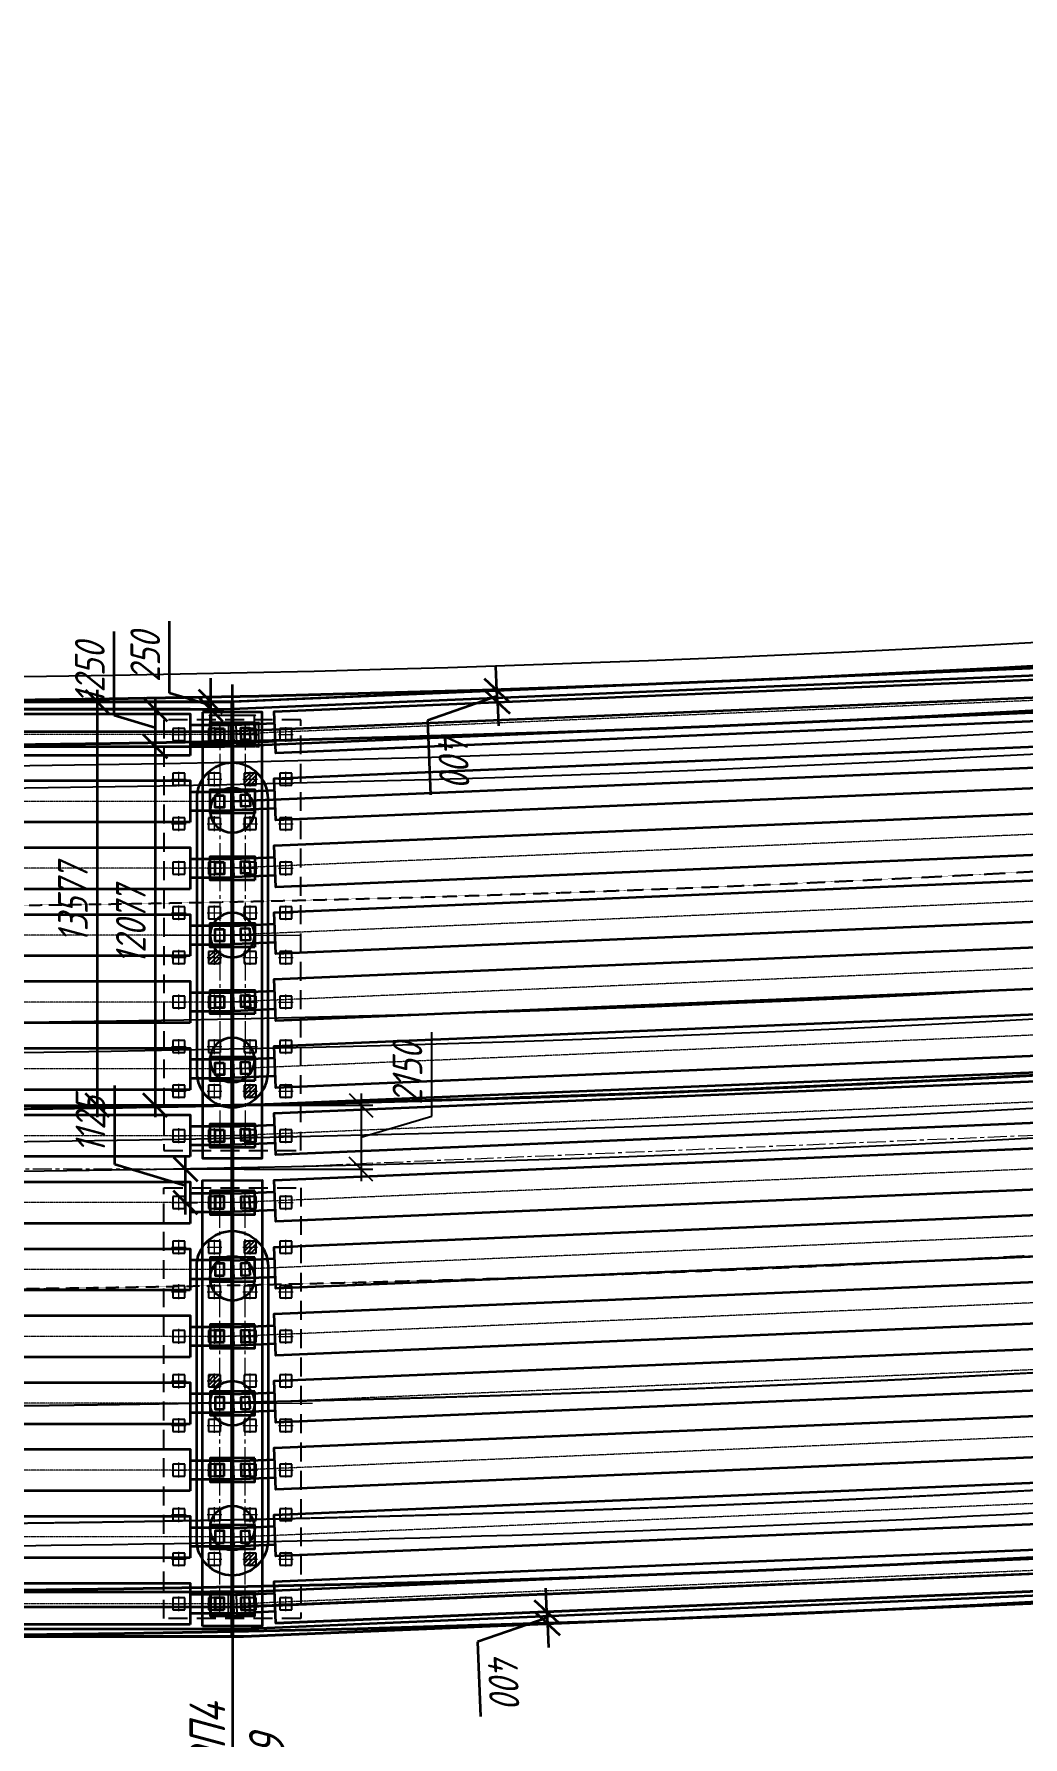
# Model space of a CAD drawing. Header units: millimetres. Extents: x 265754 to 14267433, y -6145605 to 2433772.
# Drawn here: x 6862927 to 6896186, y -690029 to -632728 of the extents above; entities that cross this region are included whole.
import ezdxf
from ezdxf import colors
from ezdxf.entities.mleader import LeaderData, LeaderLine
from ezdxf.math import Vec2, Vec3

# ---------------------------------------------------------------- set-up
doc = ezdxf.new("R2010")
doc.units = ezdxf.units.MM
for name, pattern in [('15-15', [6, 1.5, -3, 1.5]), ('CENTER', [50.8, 31.75, -6.35, 6.35, -6.35]), ('DASHED', [7, 5, -2, 0]), ('невидимая', [9.525, 6.35, -3.175]), ('осевая', [2, 1.25, -0.25, 0.25, -0.25])]:
    doc.linetypes.add(name, pattern=pattern)
for name, color, linetype, lineweight in [('1-Бетон', 106, 'Continuous', 35), ('1-Оси', 1, 'CENTER', 20), ('ИС_Выноски', 3, 'Continuous', 18), ('ИС_Ось', 3, 'осевая', 18)]:
    doc.layers.add(name, color=color, linetype=linetype, lineweight=lineweight)
doc.layers.add('_Defpoints', color=8, linetype='Continuous', plot=False)
for name, color, linetype in [('_Размер', 7, 'Continuous'), ('ИС_Невидимая', 4, 'невидимая'), ('Основное направление 30.05.Верх покрытия', 7, 'Continuous'), ('Основное направление 30.05.Ось трассы', 7, 'Continuous'), ('Ось_петли_новый план.Верх покрытия', 7, 'Continuous'), ('Петля 1 ось справа.Верх покрытия', 7, 'Continuous'), ('Штриховая', 7, 'Continuous')]:
    doc.layers.add(name, color=color, linetype=linetype)
doc.styles.add('0', font='isocpeur.ttf', dxfattribs={"width": 0.8, "oblique": 15})
doc.styles.add('ISOCPEUR', font='isocpeur.ttf', dxfattribs={"width": 0.8, "oblique": 15, "height": 2.5})
doc.dimstyles.new('М25', dxfattribs={"dimscale": 25, "dimtxt": 2.5, "dimasz": 2, "dimexe": 1, "dimexo": 1, "dimgap": 1, "dimtad": 1, "dimdec": 0, "dimtxsty": '0', "dimblk1": 'OBLIQUE', "dimblk2": 'OBLIQUE', "dimsah": 1, "dimcen": 2.5, "dimdle": 1, "dimclrd": 256, "dimclre": 256, "dimclrt": 256, "dimaunit": 1, "dimadec": 0, "dimazin": 0, "dimtfac": 0.75, "dimtdec": 0, "dimtmove": 1, "dimatfit": 2, "dimldrblk": 'OBLIQUE', "dimfxl": 1, "dimtolj": 1, "dimtzin": 0, "dimlwd": -1, "dimlwe": -1, "dimarcsym": 0})
doc.dimstyles.new('М400нов', dxfattribs={"dimscale": 400, "dimtxt": 2.5, "dimasz": 2, "dimexe": 1, "dimexo": 1, "dimgap": 0.8, "dimtad": 1, "dimdec": 0, "dimzin": 0, "dimdsep": 46, "dimtxsty": '0', "dimblk": 'OBLIQUE', "dimcen": 0.09, "dimdle": 1, "dimclrd": 256, "dimclre": 256, "dimclrt": 256, "dimadec": 4, "dimazin": 0, "dimtfac": 1, "dimtdec": 0, "dimtmove": 1, "dimatfit": 2, "dimfxl": 1, "dimtolj": 1, "dimtzin": 0, "dimlwd": -1, "dimarcsym": 0})
pattern_1 = [(176.87772, (55.16791, 0.97434), (-0.00518798, -0.09510861), [])]
pattern_2 = [(176.87772, (58.8343, 5.87307), (-0.00518798, -0.09510861), [])]
pattern_3 = [(176.87772, (51.01628, -1.1361), (-0.00518798, -0.09510861), [])]

# ---------------------------------------------------------------- blocks, each defined once
blk = doc.blocks.new('дорога план')
at = {"layer": 'Основное направление 30.05.Верх покрытия', "color": 84, "flags": 128}
for points in [[(-265125, 81028, 0.025264), (-191155, 52344, 0.186442), (374243, 80227)], [(-265125, 49916, 0.021366), (-200103, 25285, 0.038759), (-77769, -4898, 0.025058), (2819, -17929, 0.040644), (135520, -15696)]]:
    blk.add_lwpolyline(points, format="xyb", dxfattribs=at)
at = {"layer": 'Основное направление 30.05.Верх покрытия', "color": 6, "flags": 128}
for points in [[(-265125, 77743, 0.024838), (-192097, 49496, 0.186005), (374243, 76946)], [(-265125, 67192, 0.023497), (-195127, 40334, 0.184624), (374243, 66407)], [(-265125, 63916, 0.023087), (-196068, 37485, 0.184202), (374243, 63136)], [(-265125, 53180, 0.021762), (-199161, 28134, 0.038759), (-77278, -1938, 0.025058), (3012, -14935, 0.040649), (135241, -12708)]]:
    blk.add_lwpolyline(points, format="xyb", dxfattribs=at)
at = {"layer": 'Основное направление 30.05.Верх покрытия', "color": 5, "flags": 128}
for points in [[(-265125, 76921, 0.024735), (-192332, 48784, 0.185896), (374243, 76126)], [(374243, 67498, -0.184765), (-194813, 41283, -0.023634), (-265125, 68284, -0.023634)], [(-265125, 62822, 0.022954), (-196382, 36536, 0.184063), (374243, 62046)]]:
    blk.add_lwpolyline(points, format="xyb", dxfattribs=at)
at = {"layer": 'Основное направление 30.05.Ось трассы', "color": 1, "lineweight": 40, "flags": 128}
blk.add_lwpolyline([(-265125, 65117, 0.208487), (374243, 64335)], format="xyb", dxfattribs=at)
at = {"layer": 'Ось_петли_новый план.Верх покрытия', "color": 5, "linetype": 'DASHED', "flags": 128}
for points in [[(134781, -8031, -0.065719), (-77117, -1002)], [(135168, -11962, -0.065719), (-77764, -4899, -0.065719)]]:
    blk.add_lwpolyline(points, format="xyb", dxfattribs=at)
at = {"layer": 'Петля 1 ось справа.Верх покрытия', "color": 5, "linetype": '15-15', "flags": 128}
for points in [[(-265125, 72600, 0.024182), (-193572, 45033, 0.185328), (374243, 71810)], [(-265125, 58518, 0.022417), (-197623, 32786, 0.183514), (374243, 57743)]]:
    blk.add_lwpolyline(points, format="xyb", dxfattribs=at)
blk = doc.blocks.new('б33 план')
at = {"layer": '1-Бетон'}
blk.add_lwpolyline([(1400, 700), (31600, 700), (31600, -700), (1400, -700)], close=True, dxfattribs=at)
for points in [[(1400, 310), (0, 310), (0, -310), (1400, -310)], [(31600, 310), (33000, 310), (33000, -310), (31600, -310)]]:
    blk.add_lwpolyline(points, dxfattribs=at)
at = {"layer": 'ИС_Ось', "color": 3, "ltscale": 20}
for points in [[(0, 0), (33000, 0)], [(400, 310), (400, -310)], [(32600, 310), (32600, -310)]]:
    blk.add_lwpolyline(points, dxfattribs=at)
blk = doc.blocks.new('*U1462')
at = {"rotation": 182.4098864728825}
blk.add_blockref('б33 план', (16485, 694), dxfattribs=at)
blk = doc.blocks.new('*U1463')
at = {"layer": '_Defpoints', "color": 0, "linetype": 'ByBlock', "lineweight": -2, "transparency": 16777216}
for p in [(0, 0), (0, -2252), (0, -4504), (0, -6756), (0, -9008), (0, -11260), (0, -13512), (0, -15764), (0, -18016), (0, -20268), (0, -22520), (0, -24772), (0, -27024), (0, -29276)]:
    blk.add_blockref('*U1462', p, dxfattribs=at)
blk = doc.blocks.new('*U1460')
blk.add_blockref('б33 план', (-16500, 0))
blk = doc.blocks.new('*U1461')
at = {"layer": '_Defpoints', "color": 0, "linetype": 'ByBlock', "lineweight": -2, "transparency": 16777216}
for p in [(0, 29250), (0, 27000), (0, 24750), (0, 22500), (0, 20250), (0, 18000), (0, 15750), (0, 13500), (0, 11250), (0, 9000), (0, 6750), (0, 4500), (0, 2250), (0, 0)]:
    blk.add_blockref('*U1460', p, dxfattribs=at)
blk = doc.blocks.new('_None')
blk = doc.blocks.new('*U1385')
at = {"layer": 'ИС_Ось', "ltscale": 500}
blk.add_lwpolyline([(0, 500), (0, -1000)], dxfattribs=at)
blk = doc.blocks.new('*U1386')
at = {"color": 0, "linetype": 'ByBlock', "lineweight": -2, "transparency": 16777216}
for p in [(0, 0), (4200, 0), (8400, 0)]:
    blk.add_blockref('*U1385', p, dxfattribs=at)
blk = doc.blocks.new('*U1391')
at = {"layer": '1-Бетон'}
blk.add_circle((0, 0), 750, dxfattribs=at)
blk = doc.blocks.new('*U1392')
at = {"layer": '1-Бетон', "color": 0, "linetype": 'ByBlock', "lineweight": -2, "transparency": 16777216}
for p in [(0, 0), (4200, 0), (8400, 0)]:
    blk.add_blockref('*U1391', p, dxfattribs=at)
blk = doc.blocks.new('*U1389')
at = {"layer": 'ИС_Ось', "ltscale": 500}
blk.add_line((0, -725), (0, 725), dxfattribs=at)
blk = doc.blocks.new('*U1390')
at = {"layer": '1-Бетон', "color": 0, "linetype": 'ByBlock', "lineweight": -2, "transparency": 16777216}
for p in [(0, 0), (2250, 0), (4500, 0), (6750, 0), (9000, 0), (11250, 0), (13500, 0)]:
    blk.add_blockref('*U1389', p, dxfattribs=at)
blk = doc.blocks.new('*U1387')
at = {"layer": '1-Бетон'}
blk.add_circle((0, 0), 750, dxfattribs=at)
blk = doc.blocks.new('*U1388')
at = {"layer": '1-Бетон', "color": 0, "linetype": 'ByBlock', "lineweight": -2, "transparency": 16777216}
for p in [(0, 0), (4200, 0), (8400, 0)]:
    blk.add_blockref('*U1387', p, dxfattribs=at)
blk = doc.blocks.new('*U1383')
at = {"layer": 'ИС_Ось', "ltscale": 500}
blk.add_line((0, -725), (0, 725), dxfattribs=at)
blk = doc.blocks.new('*U1384')
at = {"layer": '1-Бетон', "color": 0, "linetype": 'ByBlock', "lineweight": -2, "transparency": 16777216}
for p in [(0, 0), (2250, 0), (4500, 0), (6750, 0), (9000, 0), (11250, 0), (13500, 0)]:
    blk.add_blockref('*U1383', p, dxfattribs=at)
blk = doc.blocks.new('_OBLIQUE')
at = {"color": 0, "linetype": 'ByBlock', "lineweight": -2}
blk.add_line((0.5, 0.5), (-0.5, -0.5), dxfattribs=at)
blk = doc.blocks.new('*D1828')
at = {"layer": '_Defpoints', "color": 2, "transparency": 16777216}
for p, q in [((17298, 13288), (15748, 13288)), ((15773, 13074), (15773, 13313)), ((17273, 13074), (17273, 13313))]:
    blk.add_line(p, q, dxfattribs=at)
at = {"layer": 'Defpoints', "color": 0, "transparency": 16777216}
for p in [(15773, 13288), (15773, 13049), (17273, 13049)]:
    blk.add_point(p, dxfattribs=at)
at = {"layer": '_Defpoints', "color": 2, "transparency": 16777216, "xscale": 50, "yscale": 50, "zscale": 50}
for p, rotation in [((15773, 13288), 180.0000242058169), ((17273, 13288), 2.420581687090361e-05)]:
    blk.add_blockref('_OBLIQUE', p, dxfattribs=dict(at, rotation=rotation))
at = {"layer": '_Defpoints', "color": 2, "transparency": 16777216, "insert": (16523, 13344), "char_height": 62.5, "attachment_point": 5, "rotation": 0.00002, "style": '0'}
blk.add_mtext('\\A1;1500', dxfattribs=at)
blk = doc.blocks.new('*D1829')
at = {"layer": '_Defpoints', "color": 2, "transparency": 16777216}
for p, q in [((17298, 13049), (17422, 13049)), ((17397, 13074), (17397, 12224)), ((17298, 12249), (17422, 12249))]:
    blk.add_line(p, q, dxfattribs=at)
at = {"layer": 'Defpoints', "color": 0, "transparency": 16777216}
for p in [(17273, 13049), (17273, 12249), (17397, 12249)]:
    blk.add_point(p, dxfattribs=at)
at = {"layer": '_Defpoints', "color": 2, "transparency": 16777216, "xscale": 50, "yscale": 50, "zscale": 50}
for p, rotation in [((17397, 13049), 90), ((17397, 12249), 270)]:
    blk.add_blockref('_OBLIQUE', p, dxfattribs=dict(at, rotation=rotation))
at = {"layer": '_Defpoints', "color": 2, "transparency": 16777216, "insert": (17341, 12649), "char_height": 62.5, "attachment_point": 5, "rotation": 90, "style": '0'}
blk.add_mtext('\\A1;800', dxfattribs=at)
blk = doc.blocks.new('*U1416')
at = {"layer": 'ИС_Невидимая', "ltscale": 20}
blk.add_lwpolyline([(-0.2, -0.2), (0.2, -0.2), (0.2, 0.2), (-0.2, 0.2), (-0.2, -0.2)], dxfattribs=at)
at = {"layer": 'ИС_Ось', "ltscale": 50}
for points in [[(-0.25, 0), (0.25, 0)], [(0, -0.25), (0, 0.25)]]:
    blk.add_lwpolyline(points, dxfattribs=at)
blk = doc.blocks.new('*U1417')
at = {"color": 0, "linetype": 'ByBlock', "lineweight": -2, "transparency": 16777216}
for p in [(0, 0), (1.2, 0), (2.4, 0), (3.6, 0), (0, -1.5), (1.2, -1.5), (2.4, -1.5), (3.6, -1.5), (0, -3), (1.2, -3), (2.4, -3), (3.6, -3), (0, -4.5), (1.2, -4.5), (2.4, -4.5), (3.6, -4.5), (0, -6), (1.2, -6), (2.4, -6), (3.6, -6), (0, -7.5), (1.2, -7.5), (2.4, -7.5), (3.6, -7.5), (0, -9), (1.2, -9), (2.4, -9), (3.6, -9), (0, -10.5), (1.2, -10.5), (2.4, -10.5), (3.6, -10.5), (0, -12), (1.2, -12), (2.4, -12), (3.6, -12), (0, -13.5), (1.2, -13.5), (2.4, -13.5), (3.6, -13.5)]:
    blk.add_blockref('*U1416', p, dxfattribs=at)
blk = doc.blocks.new('*U1430')
at = {"layer": 'ИС_Невидимая', "ltscale": 20}
blk.add_lwpolyline([(-0.2, -0.2), (0.2, -0.2), (0.2, 0.2), (-0.2, 0.2), (-0.2, -0.2)], dxfattribs=at)
at = {"layer": 'ИС_Ось', "ltscale": 50}
for points in [[(-0.25, 0), (0.25, 0)], [(0, -0.25), (0, 0.25)]]:
    blk.add_lwpolyline(points, dxfattribs=at)
blk = doc.blocks.new('*U1431')
at = {"color": 0, "linetype": 'ByBlock', "lineweight": -2, "transparency": 16777216}
for p in [(0, 0), (1.2, 0), (2.4, 0), (3.6, 0), (0, -1.5), (1.2, -1.5), (2.4, -1.5), (3.6, -1.5), (0, -3), (1.2, -3), (2.4, -3), (3.6, -3), (0, -4.5), (1.2, -4.5), (2.4, -4.5), (3.6, -4.5), (0, -6), (1.2, -6), (2.4, -6), (3.6, -6), (0, -7.5), (1.2, -7.5), (2.4, -7.5), (3.6, -7.5), (0, -9), (1.2, -9), (2.4, -9), (3.6, -9), (0, -10.5), (1.2, -10.5), (2.4, -10.5), (3.6, -10.5), (0, -12), (1.2, -12), (2.4, -12), (3.6, -12), (0, -13.5), (1.2, -13.5), (2.4, -13.5), (3.6, -13.5)]:
    blk.add_blockref('*U1430', p, dxfattribs=at)
blk = doc.blocks.new('св поле кальм пл')
at = {"layer": 'Штриховая'}
h = blk.add_hatch(dxfattribs=at)
h.set_pattern_fill('ANSI31', color=256, scale=0.03)
h.set_pattern_definition(pattern_2)
h.paths.add_polyline_path([(-12.408, 33.801), (-12.675, 34.099), (-12.972, 33.832), (-12.705, 33.534)])
h = blk.add_hatch(dxfattribs=at)
h.set_pattern_fill('ANSI31', color=256, scale=0.03)
h.set_pattern_definition(pattern_1)
h.paths.add_polyline_path([(-16.074, 28.902), (-16.341, 29.2), (-16.639, 28.933), (-16.372, 28.635)])
h = blk.add_hatch(dxfattribs=at)
h.set_pattern_fill('ANSI31', color=256, scale=0.03)
h.set_pattern_definition(pattern_3)
h.paths.add_polyline_path([(-20.226, 26.792), (-20.493, 27.089), (-20.79, 26.822), (-20.523, 26.525)])
h = blk.add_hatch(dxfattribs=at)
h.set_pattern_fill('ANSI31', color=256, scale=0.03)
h.set_pattern_definition(pattern_3)
h.paths.add_polyline_path([(-24.432, 23.02), (-24.699, 23.318), (-24.402, 23.585), (-24.135, 23.287)])
h = blk.add_hatch(dxfattribs=at)
h.set_pattern_fill('ANSI31', color=256, scale=0.03)
h.set_pattern_definition(pattern_1)
h.paths.add_polyline_path([(-26.982, 19.123), (-27.249, 19.42), (-26.951, 19.687), (-26.684, 19.39)])
h = blk.add_hatch(dxfattribs=at)
h.set_pattern_fill('ANSI31', color=256, scale=0.03)
h.set_pattern_definition(pattern_2)
h.paths.add_polyline_path([(-32.251, 16.011), (-32.518, 16.309), (-32.22, 16.576), (-31.953, 16.278)])
at = {"layer": 'ИС_Невидимая', "ltscale": 0.1}
for points in [[(-9.265, 32.992), (-20.061, 23.313), (-23.132, 26.738), (-12.336, 36.417), (-9.265, 32.992)], [(-31.788, 12.799), (-20.992, 22.478), (-24.063, 25.903), (-34.859, 16.224), (-31.788, 12.799)]]:
    blk.add_lwpolyline(points, dxfattribs=at)
at = {"layer": 'ИС_Ось', "color": 1, "ltscale": 500}
blk.add_line((-21.595, 24.087), (-22.529, 25.129), dxfattribs=at)
at = {"layer": 'ИС_Ось', "color": 1, "lineweight": 40, "ltscale": 2, "true_color": 0xff0000, "flags": 128}
blk.add_lwpolyline([(34.634, -46.806, 0.046583), (-64.636, 63.963, 0.046583)], format="xyb", dxfattribs=at)
at = {"layer": 'ИС_Ось', "color": 1, "ltscale": 500}
for points in [[(-10.801, 34.705), (-21.989, 24.674)], [(-14.663, 28.152), (-17.734, 31.577)], [(-33.324, 14.512), (-22.136, 24.542)], [(-26.39, 17.639), (-29.461, 21.064)]]:
    blk.add_lwpolyline(points, dxfattribs=at)
at = {"color": 1, "rotation": 131.8774809}
for name, p in [('*U1431', (-20.023, 24.019)), ('*U1417', (-31.75, 13.505))]:
    blk.add_blockref(name, p, dxfattribs=at)
blk = doc.blocks.new('*D292')
at = {"layer": '1-Бетон', "transparency": 16777216}
blk.add_line((6933750, -658489), (6934314, -664008), dxfattribs=at)
blk.add_solid([(6934447, -663994), (6934182, -664022), (6934396, -664804)], dxfattribs=at)
at = {"layer": 'Defpoints', "color": 0, "transparency": 16777216}
for p in [(6853074, 131052), (6934396, -664804)]:
    blk.add_point(p, dxfattribs=at)
at = {"layer": '1-Бетон', "transparency": 16777216, "insert": (6934808, -660767), "char_height": 1000, "attachment_point": 5, "rotation": 275.83435, "style": '0'}
blk.add_mtext('\\A1;R800000', dxfattribs=at)
blk = doc.blocks.new('*D1441')
at = {"layer": '_Размер', "transparency": 16777216}
for p, q in [((6876304, -669135), (6876304, -666308)), ((6873924, -668375), (6873924, -671324)), ((6873924, -669849), (6876304, -669135))]:
    blk.add_line(p, q, dxfattribs=at)
at = {"layer": '_Размер', "lineweight": -2, "transparency": 16777216}
for p, q in [((6869997, -668775), (6874324, -668775)), ((6869997, -670924), (6874324, -670924))]:
    blk.add_line(p, q, dxfattribs=at)
at = {"layer": 'Defpoints', "color": 0, "transparency": 16777216}
for p in [(6869597, -668775), (6869597, -670924), (6873924, -670924)]:
    blk.add_point(p, dxfattribs=at)
at = {"layer": '_Размер', "transparency": 16777216, "xscale": 800, "yscale": 800, "zscale": 800}
for p, rotation in [((6873924, -668775), 90), ((6873924, -670924), 270)]:
    blk.add_blockref('_OBLIQUE', p, dxfattribs=dict(at, rotation=rotation))
at = {"layer": '_Размер', "transparency": 16777216, "insert": (6875484, -667722), "char_height": 1000, "attachment_point": 5, "rotation": 90, "style": '0'}
blk.add_mtext('\\A1;2150', dxfattribs=at)
blk = doc.blocks.new('*D1470')
at = {"layer": '1-Бетон', "transparency": 16777216}
for p, q in [((6878495, -654812), (6878461, -654013)), ((6878512, -655212), (6878495, -654812)), ((6878512, -655212), (6878495, -654812)), ((6878504, -655012), (6876156, -655825)), ((6878512, -655212), (6878546, -656011)), ((6876156, -655825), (6876261, -658331))]:
    blk.add_line(p, q, dxfattribs=at)
at = {"layer": 'Defpoints', "color": 0, "transparency": 16777216}
for p in [(6878495, -654812), (6878495, -654812), (6878512, -655212)]:
    blk.add_point(p, dxfattribs=at)
at = {"layer": '1-Бетон', "transparency": 16777216, "xscale": 800, "yscale": 800, "zscale": 800}
for p, rotation in [((6878495, -654812), 272.4098864714405), ((6878512, -655212), 92.40988647144044)]:
    blk.add_blockref('_OBLIQUE', p, dxfattribs=dict(at, rotation=rotation))
at = {"layer": '1-Бетон', "transparency": 16777216, "insert": (6877028, -657044), "char_height": 1000, "attachment_point": 5, "rotation": 272.40989, "style": '0'}
blk.add_mtext('\\A1;400', dxfattribs=at)
blk = doc.blocks.new('*D1471')
at = {"layer": '1-Бетон', "transparency": 16777216}
for p, q in [((6880177, -685819), (6880143, -685019)), ((6880177, -685819), (6880194, -686218)), ((6880177, -685819), (6880194, -686218)), ((6880186, -686018), (6877838, -686832)), ((6880194, -686218), (6880228, -687018)), ((6877838, -686832), (6877943, -689338))]:
    blk.add_line(p, q, dxfattribs=at)
at = {"layer": 'Defpoints', "color": 0, "transparency": 16777216}
for p in [(6880177, -685819), (6880194, -686218), (6880194, -686218)]:
    blk.add_point(p, dxfattribs=at)
at = {"layer": '1-Бетон', "transparency": 16777216, "xscale": 800, "yscale": 800, "zscale": 800}
for p, rotation in [((6880177, -685819), 272.4098864714127), ((6880194, -686218), 92.40988647141268)]:
    blk.add_blockref('_OBLIQUE', p, dxfattribs=dict(at, rotation=rotation))
at = {"layer": '1-Бетон', "transparency": 16777216, "insert": (6878710, -688050), "char_height": 1000, "attachment_point": 5, "rotation": 272.40989, "style": '0'}
blk.add_mtext('\\A1;400', dxfattribs=at)
blk = doc.blocks.new('*D1781')
at = {"layer": '1-Бетон', "transparency": 16777216}
for p, q in [((6867487, -654910), (6867487, -652482)), ((6868867, -655324), (6867487, -654910)), ((6868867, -655199), (6868867, -654399)), ((6868867, -655449), (6868867, -655199)), ((6868867, -655449), (6868867, -655199)), ((6868867, -655449), (6868867, -656249))]:
    blk.add_line(p, q, dxfattribs=at)
at = {"layer": '1-Бетон', "lineweight": -2, "transparency": 16777216}
for p, q in [((6868839, -655199), (6868467, -655199)), ((6868839, -655449), (6868467, -655449))]:
    blk.add_line(p, q, dxfattribs=at)
at = {"layer": 'Defpoints', "color": 0, "transparency": 16777216}
for p in [(6868867, -655199), (6869239, -655199), (6869239, -655449)]:
    blk.add_point(p, dxfattribs=at)
at = {"layer": '1-Бетон', "transparency": 16777216, "xscale": 800, "yscale": 800, "zscale": 800}
for p, rotation in [((6868867, -655199), 270), ((6868867, -655449), 90)]:
    blk.add_blockref('_OBLIQUE', p, dxfattribs=dict(at, rotation=rotation))
at = {"layer": '1-Бетон', "transparency": 16777216, "insert": (6866667, -653696), "char_height": 1000, "attachment_point": 5, "rotation": 90, "style": '0'}
blk.add_mtext('\\A1;250', dxfattribs=at)
blk = doc.blocks.new('*D1782')
at = {"layer": '1-Бетон', "transparency": 16777216}
for p, q in [((6865622, -655660), (6865622, -652832)), ((6867002, -655049), (6867002, -657099)), ((6867002, -656074), (6865622, -655660))]:
    blk.add_line(p, q, dxfattribs=at)
at = {"layer": '1-Бетон', "lineweight": -2, "transparency": 16777216}
for p, q in [((6868908, -655449), (6866602, -655449)), ((6868908, -656699), (6866602, -656699))]:
    blk.add_line(p, q, dxfattribs=at)
at = {"layer": 'Defpoints', "color": 0, "transparency": 16777216}
for p in [(6869308, -655449), (6867002, -656699), (6869308, -656699)]:
    blk.add_point(p, dxfattribs=at)
at = {"layer": '1-Бетон', "transparency": 16777216, "xscale": 800, "yscale": 800, "zscale": 800}
for p, rotation in [((6867002, -655449), 90), ((6867002, -656699), 270)]:
    blk.add_blockref('_OBLIQUE', p, dxfattribs=dict(at, rotation=rotation))
at = {"layer": '1-Бетон', "transparency": 16777216, "insert": (6864802, -654246), "char_height": 1000, "attachment_point": 5, "rotation": 90, "style": '0'}
blk.add_mtext('\\A1;1250', dxfattribs=at)
blk = doc.blocks.new('*D1783')
at = {"layer": '1-Бетон', "transparency": 16777216}
blk.add_line((6867002, -656299), (6867002, -669175), dxfattribs=at)
at = {"layer": '1-Бетон', "lineweight": -2, "transparency": 16777216}
for p, q in [((6868642, -656699), (6866602, -656699)), ((6869197, -668775), (6866602, -668775))]:
    blk.add_line(p, q, dxfattribs=at)
at = {"layer": 'Defpoints', "color": 0, "transparency": 16777216}
for p in [(6869042, -656699), (6867002, -668775), (6869597, -668775)]:
    blk.add_point(p, dxfattribs=at)
at = {"layer": '1-Бетон', "transparency": 16777216, "xscale": 800, "yscale": 800, "zscale": 800}
for p, rotation in [((6867002, -656699), 90), ((6867002, -668775), 270)]:
    blk.add_blockref('_OBLIQUE', p, dxfattribs=dict(at, rotation=rotation))
at = {"layer": '1-Бетон', "transparency": 16777216, "insert": (6866182, -662737), "char_height": 1000, "attachment_point": 5, "rotation": 90, "style": '0'}
blk.add_mtext('\\A1;12077', dxfattribs=at)
blk = doc.blocks.new('*D1784')
at = {"layer": '1-Бетон', "transparency": 16777216}
blk.add_line((6865053, -654798), (6865053, -669175), dxfattribs=at)
at = {"layer": '1-Бетон', "lineweight": -2, "transparency": 16777216}
for p, q in [((6868757, -655198), (6864653, -655198)), ((6869197, -668775), (6864653, -668775))]:
    blk.add_line(p, q, dxfattribs=at)
at = {"layer": 'Defpoints', "color": 0, "transparency": 16777216}
for p in [(6869157, -655198), (6865053, -668775), (6869597, -668775)]:
    blk.add_point(p, dxfattribs=at)
at = {"layer": '1-Бетон', "transparency": 16777216, "xscale": 800, "yscale": 800, "zscale": 800}
for p, rotation in [((6865053, -655198), 90), ((6865053, -668775), 270)]:
    blk.add_blockref('_OBLIQUE', p, dxfattribs=dict(at, rotation=rotation))
at = {"layer": '1-Бетон', "transparency": 16777216, "insert": (6864233, -661987), "char_height": 1000, "attachment_point": 5, "rotation": 90, "style": '0'}
blk.add_mtext('\\A1;13577', dxfattribs=at)
blk = doc.blocks.new('*D1787')
at = {"layer": '1-Бетон', "transparency": 16777216}
for p, q in [((6865642, -670772), (6865642, -668104)), ((6868022, -671486), (6865642, -670772)), ((6868022, -672449), (6868022, -670524))]:
    blk.add_line(p, q, dxfattribs=at)
at = {"layer": '1-Бетон', "lineweight": -2, "transparency": 16777216}
for p, q in [((6869197, -670924), (6867622, -670924)), ((6867947, -672049), (6868422, -672049))]:
    blk.add_line(p, q, dxfattribs=at)
at = {"layer": 'Defpoints', "color": 0, "transparency": 16777216}
for p in [(6868022, -670924), (6869597, -670924), (6867547, -672049)]:
    blk.add_point(p, dxfattribs=at)
at = {"layer": '1-Бетон', "transparency": 16777216, "xscale": 800, "yscale": 800, "zscale": 800}
for p, rotation in [((6868022, -670924), 90), ((6868022, -672049), 270)]:
    blk.add_blockref('_OBLIQUE', p, dxfattribs=dict(at, rotation=rotation))
at = {"layer": '1-Бетон', "transparency": 16777216, "insert": (6864822, -669438), "char_height": 1000, "attachment_point": 5, "rotation": 90, "style": '0'}
blk.add_mtext('\\A1;1125', dxfattribs=at)
blk = doc.blocks.new('мост план кальмиус')
at = {"layer": '1-Бетон'}
for points in [[(-73548, 17251), (-48683.5, 15114.9), (-16232.3, 13749.2), (16229.7, 13749.2), (48680.9, 15114.9), (73545.4, 17251)], [(15099.2, 13499.2), (-16237.5, 13499.2), (-48699.5, 14865.4), (-73548, 17000.1)], [(-15101.7, 13499.2), (16235, 13499.2), (48696.9, 14865.4), (73545.4, 17000.1)], [(73545.4, -14060.2), (50585.4, -16032.6), (16888.5, -17450.8), (-16891.1, -17450.8), (-50587.9, -16032.6), (-73548, -14060.2)], [(-73548, -14311.1), (-50603.9, -16282.2), (-16896.3, -17700.8), (16893.8, -17700.8), (50601.3, -16282.2), (73545.4, -14311.1)], [(16507.4, -16700.8), (49479.2, -15336.1)], [(17990.5, -17254.3), (48163.8, -15984.4)], [(15098.3, -17300.8), (-15101.7, -17300.8)]]:
    blk.add_lwpolyline(points, dxfattribs=at)
at = {"layer": '1-Бетон', "color": 4}
for points in [[(-15101.7, 12749.2), (16250.7, 12749.2), (48744.8, 14116.7), (73545.4, 16247.3)], [(-15101.7, 12249.2), (16261.3, 12249.2), (48776.7, 13617.6), (73545.4, 15745.5)], [(16548.7, 13762.7), (49519.5, 15137.6), (49519.5, -16327.7), (16893.8, -17700.8), (16548.7, -17700), (16548.7, 13762.7)], [(-16501.3, 13750), (16498.7, 13750), (16498.7, -17700), (-16501.3, -17700), (-16501.3, 13750)], [(16498.7, 13750), (-16501.3, 13750)], [(49678, 11791.2), (16561.8, 10397.5)], [(16548.7, 171.2), (49520.6, 1534.1)], [(-16500.4, 170.2), (16497.8, 170.1)], [(-15101.7, -16200.8), (16862.2, -16200.8), (50505.5, -14784.9), (73545.4, -12805.6)], [(-15101.7, -16700.8), (16872.7, -16700.8), (50537.5, -15284), (73545.4, -13307.4)]]:
    blk.add_lwpolyline(points, dxfattribs=at)
at = {"layer": '1-Бетон', "color": 3}
for points in [[(15522.6, 13398.9), (15522.6, -1601.1), (17522.7, -1601.1), (17522.7, 13398.9)], [(15522.4, -17351.6), (15522.8, -2351.4), (17522.9, -2350.4), (17522.5, -17350.6)]]:
    blk.add_lwpolyline(points, close=True, dxfattribs=at)
at = {"layer": '1-Бетон', "color": 5}
for points in [[(17273.3, 12249.2), (15773.3, 12249.2), (15773.3, 13049.2), (17273.3, 13049.2), (17273.3, 12249.2)], [(16248.3, 12849.2), (16248.3, 12449.2), (15948.3, 12449.2), (15948.3, 12849.2), (16248.3, 12849.2)], [(17102.8, 12885.2), (17119.7, 12485.6), (16819.9, 12473), (16803.1, 12872.6), (17102.8, 12885.2)], [(17273.3, 9999.2), (15773.3, 9999.2), (15773.3, 10799.2), (17273.3, 10799.2), (17273.3, 9999.2)], [(16248.3, 10599.2), (16248.3, 10199.2), (15948.3, 10199.2), (15948.3, 10599.2), (16248.3, 10599.2)], [(17102.8, 10635.2), (17119.7, 10235.6), (16819.9, 10223), (16803.1, 10622.6), (17102.8, 10635.2)], [(17273.3, 7749.2), (15773.3, 7749.2), (15773.3, 8549.2), (17273.3, 8549.2), (17273.3, 7749.2)], [(16248.3, 8349.2), (16248.3, 7949.2), (15948.3, 7949.2), (15948.3, 8349.2), (16248.3, 8349.2)], [(17102.8, 8385.2), (17119.7, 7985.6), (16819.9, 7973), (16803.1, 8372.6), (17102.8, 8385.2)], [(17273.3, 5498.9), (15773.3, 5498.9), (15773.3, 6298.9), (17273.3, 6298.9), (17273.3, 5498.9)], [(16248.3, 6098.9), (16248.3, 5698.9), (15948.3, 5698.9), (15948.3, 6098.9), (16248.3, 6098.9)], [(17102.8, 6134.9), (17119.7, 5735.2), (16819.9, 5722.6), (16803.1, 6122.2), (17102.8, 6134.9)], [(17273.3, 3249.2), (15773.3, 3249.2), (15773.3, 4049.2), (17273.3, 4049.2), (17273.3, 3249.2)], [(16248.3, 3849.2), (16248.3, 3449.2), (15948.3, 3449.2), (15948.3, 3849.2), (16248.3, 3849.2)], [(17102.8, 3885.2), (17119.7, 3485.6), (16819.9, 3473), (16803.1, 3872.6), (17102.8, 3885.2)], [(17273.3, 999.2), (15773.3, 999.2), (15773.3, 1799.2), (17273.3, 1799.2), (17273.3, 999.2)], [(16248.3, 1599.2), (16248.3, 1199.2), (15948.3, 1199.2), (15948.3, 1599.2), (16248.3, 1599.2)], [(17102.8, 1635.2), (17119.7, 1235.6), (16819.9, 1223), (16803.1, 1622.6), (17102.8, 1635.2)], [(17273.3, -1250.8), (15773.3, -1250.8), (15773.3, -450.8), (17273.3, -450.8), (17273.3, -1250.8)], [(16248.3, -650.8), (16248.3, -1050.8), (15948.3, -1050.8), (15948.3, -650.8), (16248.3, -650.8)], [(17102.8, -614.8), (17119.7, -1014.4), (16819.9, -1027), (16803.1, -627.4), (17102.8, -614.8)], [(17273.3, -2700.5), (15773.3, -2700.5), (15773.3, -3500.5), (17273.3, -3500.5), (17273.3, -2700.5)], [(16248.3, -3300.5), (16248.3, -2900.5), (15948.3, -2900.5), (15948.3, -3300.5), (16248.3, -3300.5)], [(17119.7, -3290.2), (17102.8, -2890.6), (16803.1, -2903.2), (16819.9, -3302.8), (17119.7, -3290.2)], [(17273.3, -4950.8), (15773.3, -4950.8), (15773.3, -5750.8), (17273.3, -5750.8), (17273.3, -4950.8)], [(16248.3, -5550.8), (16248.3, -5150.8), (15948.3, -5150.8), (15948.3, -5550.8), (16248.3, -5550.8)], [(17119.7, -5540.5), (17102.8, -5140.8), (16803.1, -5153.4), (16819.9, -5553.1), (17119.7, -5540.5)], [(17273.3, -7200.8), (15773.3, -7200.8), (15773.3, -8000.8), (17273.3, -8000.8), (17273.3, -7200.8)], [(16248.3, -7800.8), (16248.3, -7400.8), (15948.3, -7400.8), (15948.3, -7800.8), (16248.3, -7800.8)], [(17119.7, -7790.5), (17102.8, -7390.8), (16803.1, -7403.4), (16819.9, -7803.1), (17119.7, -7790.5)], [(17273.3, -11700.8), (15773.3, -11700.8), (15773.3, -12500.8), (17273.3, -12500.8), (17273.3, -11700.8)], [(16248.3, -12300.8), (16248.3, -11900.8), (15948.3, -11900.8), (15948.3, -12300.8), (16248.3, -12300.8)], [(17119.7, -12290.5), (17102.8, -11890.8), (16803.1, -11903.4), (16819.9, -12303.1), (17119.7, -12290.5)], [(17273.3, -13950.8), (15773.3, -13950.8), (15773.3, -14750.8), (17273.3, -14750.8), (17273.3, -13950.8)], [(16248.3, -14550.8), (16248.3, -14150.8), (15948.3, -14150.8), (15948.3, -14550.8), (16248.3, -14550.8)], [(17119.7, -14540.5), (17102.8, -14140.8), (16803.1, -14153.4), (16819.9, -14553.1), (17119.7, -14540.5)], [(17273.3, -16200.8), (15773.3, -16200.8), (15773.3, -17000.8), (17273.3, -17000.8), (17273.3, -16200.8)], [(16248.3, -16800.8), (16248.3, -16400.8), (15948.3, -16400.8), (15948.3, -16800.8), (16248.3, -16800.8)], [(17119.7, -16790.5), (17102.8, -16390.8), (16803.1, -16403.4), (16819.9, -16803.1), (17119.7, -16790.5)]]:
    blk.add_lwpolyline(points, dxfattribs=at)
at = {"layer": '1-Бетон', "elevation": -5778.2}
for points in [[(15323.3, 10498.5), (15323.3, 1298.6, 0.9958479), (17723.3, 1298.6), (17723.3, 10498.5, 0.9958479)], [(15323.3, -14451.1), (15323.3, -5251.1, -0.9958479), (17723.3, -5251.1), (17723.3, -14451.1, -0.9958479)]]:
    blk.add_lwpolyline(points, format="xyb", close=True, dxfattribs=at)
at = {"layer": '1-Бетон', "color": 5, "elevation": 5778.2}
for points in [[(17273.3, -9451.8), (15773.3, -9451.8), (15773.3, -10251.8), (17273.3, -10251.8), (17273.3, -9451.8)], [(16248.3, -10051.8), (16248.3, -9651.8), (15948.3, -9651.8), (15948.3, -10051.8), (16248.3, -10051.8)], [(17119.7, -10041.5), (17102.8, -9641.8), (16803.1, -9654.4), (16819.9, -10054.1), (17119.7, -10041.5)]]:
    blk.add_lwpolyline(points, dxfattribs=at)
at = {"layer": '1-Бетон', "color": 1}
blk.add_arc((0, 800001.4), 800001.4, 266.0846828, 273.2466191, dxfattribs=at)
at = {"layer": '1-Оси', "color": 1, "ltscale": 20}
blk.add_lwpolyline([(73545.4, 1469.8), (49672.9, -581), (16548.7, -1975.8), (-16570.8, -1975), (-49675.5, -581), (-73548, 1469.8)], dxfattribs=at)
at = {"layer": '_Defpoints'}
blk.add_lwpolyline([(48104.4, 14690.3), (17930.6, 13420.5)], dxfattribs=at)
at = {"layer": '_Defpoints', "color": 2}
for points in [[(16398.3, 12999.2), (16398.3, 12299.2), (15798.3, 12299.2), (15798.3, 12999.2)], [(17245.5, 13041.3), (17274.9, 12342), (16675.5, 12316.7), (16646, 13016.1)], [(16398.3, -16950.8), (16398.3, -16250.8), (15798.3, -16250.8), (15798.3, -16950.8)], [(17275.8, -16934), (17246.4, -16234.7), (16646.9, -16259.9), (16676.4, -16959.3)]]:
    blk.add_lwpolyline(points, close=True, dxfattribs=at)
at = {"layer": 'ИС_Ось', "color": 1, "ltscale": 500}
blk.add_line((15823.3, -1975.8), (17223.3, -1975.8), dxfattribs=at)
for points in [[(16523.3, 13673.1), (16523.3, -1877.1)], [(16523.3, -17624.6), (16523.3, -2074.4)], [(13823.3, -9850.5), (19223.3, -9850.5)]]:
    blk.add_lwpolyline(points, dxfattribs=at)
at = {"layer": 'ИС_Ось', "ltscale": 500, "elevation": 5778.2}
for points in [[(16098.3, 12999.2), (16098.3, -1200.8)], [(16098.3, -16951.8), (16098.3, -2751.8)]]:
    blk.add_lwpolyline(points, dxfattribs=at)
at = {"layer": 'ИС_Ось', "ltscale": 500}
for points in [[(16948.3, 12999.2), (16948.3, -1200.8)], [(16948.3, -16951.8), (16948.3, -2751.8)]]:
    blk.add_lwpolyline(points, dxfattribs=at)
at = {"xscale": -1.000000000000004, "rotation": 90}
blk.add_blockref('*U1386', (16273.3, 10098.9), dxfattribs=at)
at = {"layer": '1-Бетон', "color": 1, "xscale": 999.9999999999986, "yscale": 999.9999999999986, "zscale": 999.9999999999986, "rotation": 228.1225190970572}
blk.add_blockref('св поле кальм пл', (-16526.7, -1975.8), dxfattribs=at)
at = {"layer": '1-Бетон', "xscale": -1.000000000000004, "rotation": 90}
for name, p in [('*U1390', (16523.3, 12649.2)), ('*U1392', (16523.3, 10098.9))]:
    blk.add_blockref(name, p, dxfattribs=at)
at = {"layer": '1-Бетон', "rotation": 90}
for name, p in [('*U1384', (16523.3, -16600.5)), ('*U1388', (16523.3, -14050.5))]:
    blk.add_blockref(name, p, dxfattribs=at)
at = {"layer": '_Defpoints'}
blk.add_blockref('*U1463', (33047.1, 13356), dxfattribs=at)
at = {"layer": '_Defpoints', "rotation": 180}
blk.add_blockref('*U1461', (-1.7, 12649.2), dxfattribs=at)
at = {"layer": '_Defpoints', "color": 2}
for base, p2, angle, picture, middle in [((15773.3, 13287.7), (15773.3, 13049.2), 180.000024, '*D1828', (16523.3, 13344)), ((17396.9, 12249.2), (17273.3, 12249.2), 90.000024, '*D1829', (17340.6, 12649.2))]:
    dim = blk.add_linear_dim(base=base, p1=(17273.3, 13049.2), p2=p2, angle=angle, dimstyle='М25', override={"dimclrd": 2, "dimclre": 2, "dimclrt": 2}, dxfattribs=at)
    dim.commit()
    dim.dimension.update_dxf_attribs({"geometry": picture, "text_midpoint": middle})
at = {"layer": 'ИС_Выноски'}
ml = blk.add_multileader_mtext('Standard', dxfattribs=at)
ml.set_content('Ось опоры ОП4 \\PПК 70+71,19', color=256, style='ISOCPEUR')
ml.set_leader_properties(color=256, linetype='ByLayer')
ml.set_arrow_properties(name='NONE')
ml.build(insert=Vec2(0, 0))
ml.multileader.update_dxf_attribs({"text_left_attachment_type": 6, "text_right_attachment_type": 6, "dogleg_length": 0.36, "arrow_head_size": 600, "scale": 200})
ctx = ml.context
ctx.base_point, ctx.scale, ctx.char_height, ctx.arrow_head_size, ctx.landing_gap_size, ctx.plane_origin, ctx.plane_x_axis, ctx.plane_y_axis = Vec3(16523.3, -29240.8), 200, 1200, 600, 125, Vec3(23519, -10788.8), Vec3(0, 1), Vec3(-1, 0)
ctx.left_attachment, ctx.right_attachment, ctx.text_align_type = 6, 6, 1
notes = []
notes.append((ctx, [(1, (1, 1, 0), (16523.3, -19450.7), (0, -1), 161, [(1, [(16523.3, -17624.6)], 0, [])])]))
ctx.mtext.insert, ctx.mtext.text_direction, ctx.mtext.rotation, ctx.mtext.width, ctx.mtext.alignment, ctx.mtext.flow_direction = Vec3(15083.3, -24426.3), Vec3(0, 1), 1.5707963, 10889.447, 2, 5
for ctx, leaders in notes:
    for number, flags, end, landing, length, lines in leaders:
        leader = LeaderData()
        leader.index, (leader.has_last_leader_line, leader.has_dogleg_vector, leader.attachment_direction) = number, flags
        leader.last_leader_point, leader.dogleg_vector, leader.dogleg_length = Vec3(end), Vec3(landing), length
        for number, points, colour, breaks in lines:
            line = LeaderLine()
            line.index, line.vertices, line.color, line.breaks = number, Vec3.list(points), colors.encode_raw_color(colour), breaks
            leader.lines.append(line)
        ctx.leaders.append(leader)

msp = doc.modelspace()

# ---------------------------------------------------------------- linework, layer by layer
at = {"layer": '1-Бетон'}
msp.add_lwpolyline([(6869596.8121, -655274.8335), (6869596.8121, -654610.3451)], dxfattribs=at)
at = {"layer": '_Defpoints', "lineweight": 40, "flags": 128}
for points in [[(6538752.5302, -589636.0559, 0.2084871919), (7167131.0908, -589750.8949, 0.2084871919)], [(6526179.6907, -618463.5811, 0.2084871919), (7179693.3927, -618583.0137, 0.2084871919)]]:
    msp.add_lwpolyline(points, format="xyb", dxfattribs=at)
at = {"layer": 'Основное направление 30.05.Ось трассы', "color": 2, "lineweight": 40, "true_color": 0xf1eb1f, "flags": 128}
for points in [[(6538152.8717, -591010.9776, 0.2084871919), (7167730.2467, -591126.0357, 0.2084871919)], [(6526779.3492, -617088.6594, 0.2084871919), (7179094.2368, -617207.8729, 0.2084871919)]]:
    msp.add_lwpolyline(points, format="xyb", dxfattribs=at)
at = {"layer": 'Основное направление 30.05.Ось трассы', "color": 1, "lineweight": 40, "flags": 128}
msp.add_lwpolyline([(6533255.6608, -602239.5049, 0.2084871919), (7172623.3532, -602356.3522)], format="xyb", dxfattribs=at)

# ---------------------------------------------------------------- block references
at = {"rotation": 0.05956409231201451}
msp.add_blockref('дорога план', (6798447.7567, -667080.4588), dxfattribs=at)
at = {"layer": '1-Бетон'}
msp.add_blockref('мост план кальмиус', (6853073.53, -668947.9294), dxfattribs=at)

# ---------------------------------------------------------------- dimensions: what is measured, and where the dimension line sits
dim = msp.add_radius_dim(center=(6853073.53, 131052.1027), mpoint=(6934395.7587, -664803.8808), dimstyle='М400нов', override={"dimsah": 1}, dxfattribs=at)
dim.commit()
dim.dimension.update_dxf_attribs({"geometry": '*D292', "text_midpoint": (6933991.7931, -660850.4916), "dimtype": 164})
for base, p1, p2, picture, middle in [((6868866.5137, -655198.7044), (6869239.2951, -655448.7044), (6869239.2951, -655198.7044), '*D1781', (6866666.5137, -654589.7044)), ((6867001.7825, -656698.7044), (6869308.4959, -655448.7044), (6869308.4959, -656698.7044), '*D1782', (6864801.7825, -655339.7044)), ((6865052.9181, -668775.253), (6869157.2557, -655197.8832), (6869596.8121, -668775.253), '*D1784', (6864232.9181, -661986.5681)), ((6867001.7825, -668775.253), (6869041.6797, -656698.7044), (6869596.8121, -668775.253), '*D1783', (6866181.7825, -662736.9787)), ((6868021.6927, -670923.7044), (6867546.575, -672048.7044), (6869596.8121, -670923.7044), '*D1787', (6864821.6927, -670452.2044))]:
    dim = msp.add_linear_dim(base=base, p1=p1, p2=p2, angle=90, dimstyle='М400нов', dxfattribs=at)
    dim.commit()
    dim.dimension.update_dxf_attribs({"geometry": picture, "text_midpoint": middle})
for p1, p2, picture, middle in [((6878511.9224, -655211.5085), (6878495.1031, -654811.8623), '*D1470', (6876988.3701, -656110.3659)), ((6880177.1289, -685818.6671), (6880193.9482, -686218.3133), '*D1471', (6878670.3959, -687117.1707))]:
    dim = msp.add_aligned_dim(p1=p1, p2=p2, distance=0, dimstyle='М400нов', dxfattribs=at)
    dim.commit()
    dim.dimension.update_dxf_attribs({"geometry": picture, "text_midpoint": middle})
at = {"layer": '_Размер'}
dim = msp.add_linear_dim(base=(6873923.7531, -670923.7044), p1=(6869596.8121, -668775.253), p2=(6869596.8121, -670923.7044), angle=90, dimstyle='М400нов', override={"dimrnd": 10}, dxfattribs=at)
dim.commit()
dim.dimension.update_dxf_attribs({"geometry": '*D1441', "text_midpoint": (6875483.7531, -668815.4787)})

# ---------------------------------------------------------------- leaders
at = {"layer": 'ИС_Выноски'}
ml = msp.add_multileader_mtext('Standard', dxfattribs=at)
ml.set_content('Ось опоры ОП4 \\PПК 70+71,19', color=256, style='ISOCPEUR')
ml.set_leader_properties(color=256, linetype='ByLayer')
ml.set_arrow_properties(name='NONE')
ml.build(insert=Vec2(0, 0))
ml.multileader.update_dxf_attribs({"text_left_attachment_type": 6, "text_right_attachment_type": 6, "dogleg_length": 0.36, "arrow_head_size": 600, "scale": 200})
ctx = ml.context
ctx.base_point, ctx.scale, ctx.char_height, ctx.arrow_head_size, ctx.landing_gap_size, ctx.plane_origin, ctx.plane_x_axis, ctx.plane_y_axis = Vec3(6869596.8121, -499545.6855), 200, 1200, 600, 125, Vec3(6876592.4886, -481093.6925), Vec3(0, 1), Vec3(-1, 0)
ctx.left_attachment, ctx.right_attachment, ctx.text_align_type = 6, 6, 1
notes = []
notes.append((ctx, [(1, (1, 1, 0), (6869596.8121, -489755.5657), (0, -1), 161.0417, [(1, [(6869596.8121, -487929.5309)], 0, [])])]))
ctx.mtext.insert, ctx.mtext.text_direction, ctx.mtext.rotation, ctx.mtext.width, ctx.mtext.alignment, ctx.mtext.flow_direction = Vec3(6868156.8121, -494731.1465), Vec3(0, 1), 1.5707963268, 10889.446883, 2, 5
ml = msp.add_multileader_mtext('Standard', dxfattribs=at)
ml.set_content('Ось опоры ОП4 \\PПК 70+71,19', color=256, style='ISOCPEUR')
ml.set_leader_properties(color=256, linetype='ByLayer')
ml.set_arrow_properties(name='NONE')
ml.build(insert=Vec2(0, 0))
ml.multileader.update_dxf_attribs({"text_left_attachment_type": 6, "text_right_attachment_type": 6, "dogleg_length": 0.36, "arrow_head_size": 600, "scale": 200})
ctx = ml.context
ctx.base_point, ctx.scale, ctx.char_height, ctx.arrow_head_size, ctx.landing_gap_size, ctx.plane_origin, ctx.plane_x_axis, ctx.plane_y_axis = Vec3(6869596.8121, -625370.2152), 200, 1200, 600, 125, Vec3(6876592.4886, -606918.2222), Vec3(0, 1), Vec3(-1, 0)
ctx.left_attachment, ctx.right_attachment, ctx.text_align_type = 6, 6, 1
notes.append((ctx, [(1, (1, 1, 0), (6869596.8121, -615580.0954), (0, -1), 161.0417, [(1, [(6869596.8121, -613754.0606)], 0, [])])]))
ctx.mtext.insert, ctx.mtext.text_direction, ctx.mtext.rotation, ctx.mtext.width, ctx.mtext.alignment, ctx.mtext.flow_direction = Vec3(6868156.8121, -620555.6762), Vec3(0, 1), 1.5707963268, 10889.446883, 2, 5
for ctx, leaders in notes:
    for number, flags, end, landing, length, lines in leaders:
        leader = LeaderData()
        leader.index, (leader.has_last_leader_line, leader.has_dogleg_vector, leader.attachment_direction) = number, flags
        leader.last_leader_point, leader.dogleg_vector, leader.dogleg_length = Vec3(end), Vec3(landing), length
        for number, points, colour, breaks in lines:
            line = LeaderLine()
            line.index, line.vertices, line.color, line.breaks = number, Vec3.list(points), colors.encode_raw_color(colour), breaks
            leader.lines.append(line)
        ctx.leaders.append(leader)

doc.saveas('drawing.dxf')
